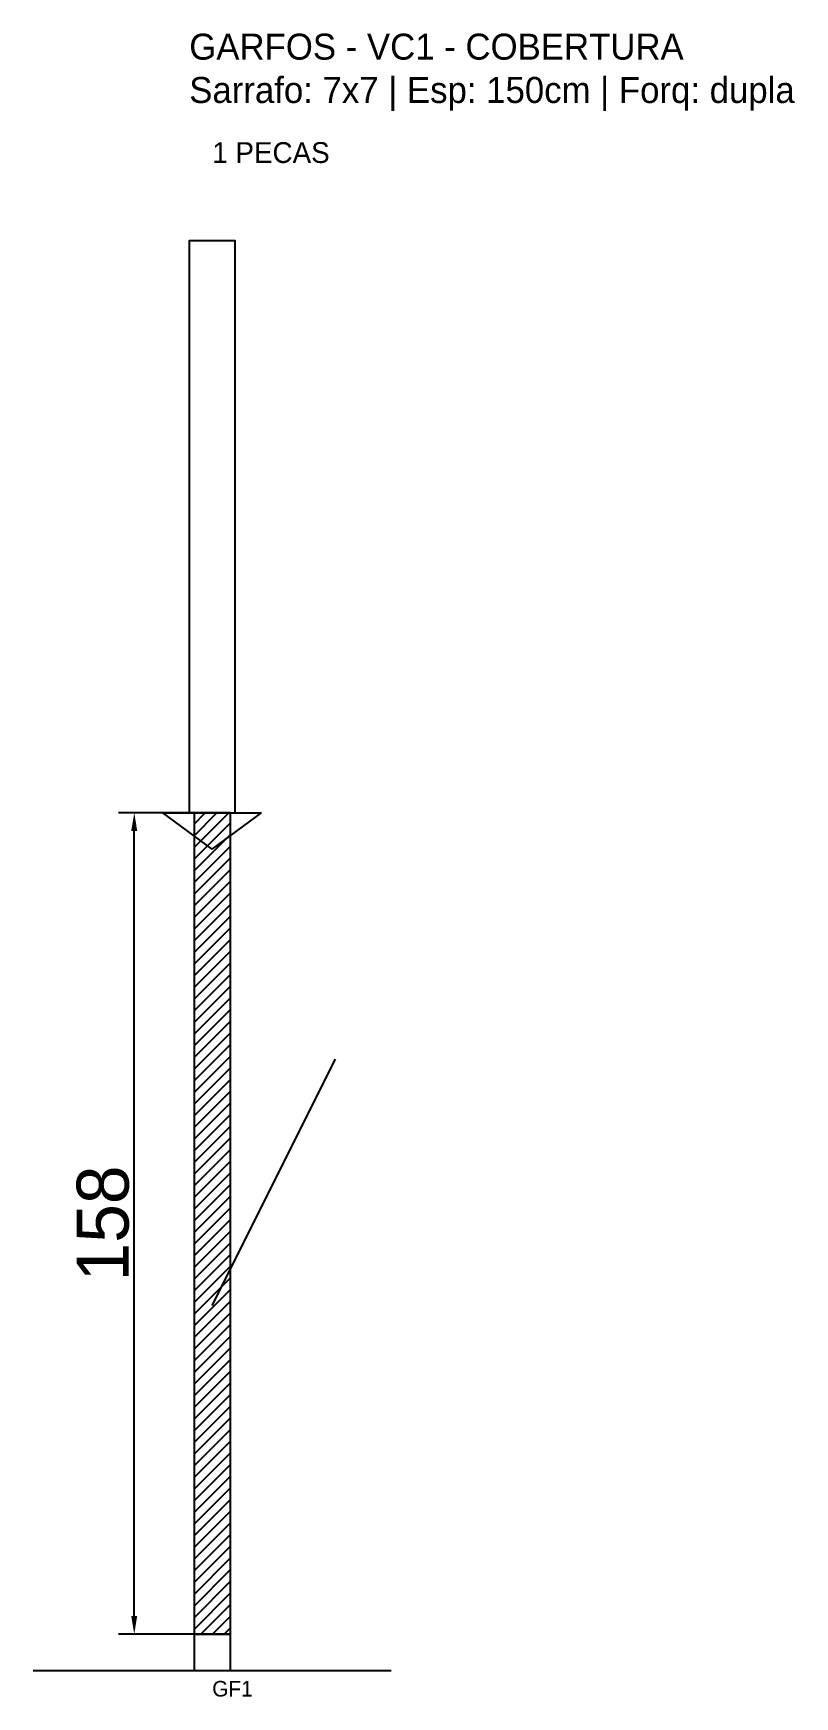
# Model space of a CAD drawing. Header units: metres. Extents: x -30 to 116, y -12 to 308.
import ezdxf

# ---------------------------------------------------------------- set-up
doc = ezdxf.new("R2010")
doc.units = ezdxf.units.M
for name, color, linetype in [('BARRA_ANCORAGEM', 1, 'Continuous'), ('COTA', 241, 'Continuous'), ('GARFOS OK', 3, 'Continuous'), ('NOME DA VIGA', 6, 'Continuous'), ('SARR_7x7', 40, 'Continuous'), ('VIGAS', 3, 'Continuous')]:
    doc.layers.add(name, color=color, linetype=linetype)
doc.dimstyles.new('EZ DXF', dxfattribs={"dimtxt": 10, "dimasz": 3.5, "dimexe": 3, "dimexo": 1.5, "dimgap": 1, "dimtad": 1, "dimdec": 1, "dimdsep": 46, "dimcen": 2.5, "dimazin": 3, "dimtfac": 1, "dimtmove": 0, "dimatfit": 3})

msp = doc.modelspace()

# ---------------------------------------------------------------- hatches: boundary and pattern name
at = {"layer": 'COTA'}
h = msp.add_hatch(dxfattribs=at)
h.set_pattern_fill('ANSI31', scale=0.5)
h.paths.add_polyline_path([(0.919425, 0), (7.919425, 0), (7.919425, 158), (0.919425, 158)])

# ---------------------------------------------------------------- linework, layer by layer
at = {"layer": 'BARRA_ANCORAGEM'}
msp.add_line((4.419425, 63.2), (28.119425, 110.6), dxfattribs=at)
at = {"layer": 'GARFOS OK'}
for p, q in [((4.419425, 151), (-5.080575, 158)), ((-5.080575, 158), (13.919425, 158)), ((4.419425, 151), (13.919425, 158))]:
    msp.add_line(p, q, dxfattribs=at)
at = {"layer": 'GARFOS OK', "linetype": 'CONTINUOUS'}
msp.add_line((-30, -7), (38.83885, -7), dxfattribs=at)
at = {"layer": 'GARFOS OK'}
msp.add_lwpolyline([(0.919425, 0), (7.919425, 0), (7.919425, 158), (0.919425, 158), (0.919425, 0)], dxfattribs=at)
at = {"layer": 'SARR_7x7'}
msp.add_lwpolyline([(0.919425, -7), (7.919425, -7), (7.919425, 0), (0.919425, 0), (0.919425, -7)], dxfattribs=at)
at = {"layer": 'VIGAS'}
msp.add_lwpolyline([(0, 158), (8.83885, 158), (8.83885, 268), (0, 268), (0, 158)], dxfattribs=at)

# ---------------------------------------------------------------- texts
at = {"layer": 'NOME DA VIGA'}
for s, height, p in [('1 PECAS', 4, (4.419425, 283)), ('GF1', 3, (4.419425, -12))]:
    msp.add_text(s, height=height, dxfattribs=at).set_placement(p)
at = {"layer": 'NOME DA VIGA', "insert": (0, 293), "char_height": 5, "attachment_point": 7}
msp.add_mtext('GARFOS - VC1 - COBERTURA\\PSarrafo: 7x7 | Esp: 150cm | Forq: dupla', dxfattribs=at)

# ---------------------------------------------------------------- dimensions: what is measured, and where the dimension line sits
at = {"layer": 'COTA'}
msp.add_linear_dim(base=(-10.580575, 0), p1=(4.419425, 0), p2=(4.419425, 158), angle=90, dimstyle='EZ DXF', dxfattribs=at).render()

doc.saveas('drawing.dxf')
